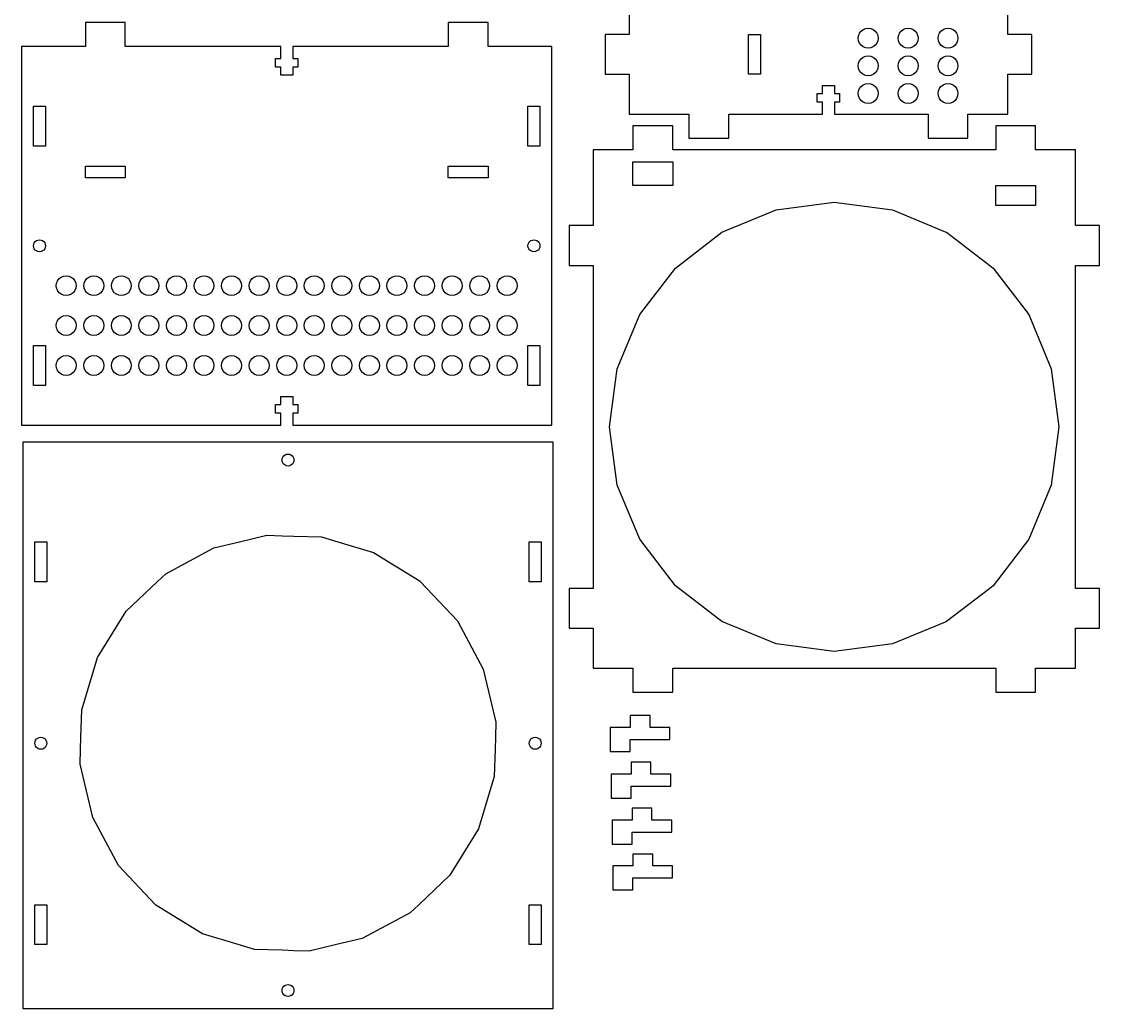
# Model space of a CAD drawing. Extents: x 8 to 225, y 8 to 410.
# Drawn here: x 8.8 to 225.1, y 8 to 206 of the extents above; entities that cross this region are included whole.
import ezdxf

# ---------------------------------------------------------------- set-up
doc = ezdxf.new("R2010")
doc.units = 0
doc.layers.get('0').update_dxf_attribs({"linetype": 'CONTINUOUS'})

msp = doc.modelspace()

# ---------------------------------------------------------------- linework, layer by layer
at = {"color": 5}
for points in [[(130.671803, 234.588022), (130.671803, 203.388022), (125.871803, 203.388022), (125.871803, 195.388022), (130.671803, 195.388022), (130.671803, 187.388022), (142.678663, 187.388022), (142.678663, 182.588022), (150.678663, 182.588022), (150.678663, 187.388022), (154.671803, 187.388022), (157.071803, 187.388022), (158.671803, 187.388022), (169.471803, 187.388022), (169.471803, 189.788022), (168.431803, 189.788022), (168.431803, 191.548022), (169.471803, 191.548022), (169.471803, 193.148022), (171.871803, 193.148022), (171.871803, 191.548022), (172.911803, 191.548022), (172.911803, 189.788022), (171.871803, 189.788022), (171.871803, 187.388022), (190.673518, 187.388022), (190.671803, 182.588022), (198.671803, 182.588022), (198.67266, 187.388022), (206.671803, 187.388022), (206.671803, 195.388022), (211.471803, 195.388022), (211.471803, 203.388022), (206.671803, 203.388022), (206.671803, 234.588022)], [(29.585972, 200.980857), (29.585972, 205.780857), (21.585972, 205.780857), (21.585972, 200.980857), (13.585972, 200.980857), (11.185972, 200.980857), (8.785972, 200.980857), (8.785972, 162.180857), (8.785972, 159.780857), (8.785972, 124.980857), (11.185972, 124.980857), (13.585972, 124.980857), (60.785972, 124.980857), (60.785972, 127.380857), (59.745972, 127.380857), (59.745972, 129.140857), (60.785972, 129.140857), (60.785972, 130.740857), (63.185972, 130.740857), (63.185972, 129.140857), (64.225972, 129.140857), (64.225972, 127.380857), (63.185972, 127.380857), (63.185972, 124.980857), (110.385972, 124.980857), (112.785972, 124.980857), (115.185972, 124.980857), (115.185972, 200.980857), (112.785972, 200.980857), (110.385972, 200.980857), (102.385972, 200.980857), (102.385972, 205.780857), (94.385972, 205.780857), (94.385972, 200.980857), (63.185972, 200.980857), (63.185972, 198.580857), (64.225972, 198.580857), (64.225972, 196.820857), (63.185972, 196.820857), (63.185972, 195.220857), (60.785972, 195.220857), (60.785972, 196.820857), (59.745972, 196.820857), (59.745972, 198.580857), (60.785972, 198.580857), (60.785972, 200.980857), (29.585972, 200.980857)], [(154.671803, 195.388022), (154.671803, 203.388022), (157.071803, 203.388022), (157.071803, 195.388022), (154.671803, 195.388022)], [(178.15588, 204.539873), (178.673518, 204.608022), (179.191156, 204.539873), (179.673518, 204.340072), (180.087732, 204.022235), (180.405569, 203.608022), (180.496696, 203.388022), (180.60537, 203.12566), (180.673518, 202.608022), (180.60537, 202.090383), (180.405569, 201.608022), (180.087732, 201.193808), (179.673518, 200.875971), (179.191156, 200.67617), (178.673518, 200.608022), (178.15588, 200.67617), (177.673518, 200.875971), (177.259304, 201.193808), (176.941467, 201.608022), (176.741666, 202.090383), (176.673518, 202.608022), (176.741666, 203.12566), (176.85034, 203.388022), (176.941467, 203.608022), (177.259304, 204.022235), (177.673518, 204.340072), (178.15588, 204.539873)], [(186.15588, 204.539873), (186.673518, 204.608022), (187.191156, 204.539873), (187.673518, 204.340072), (188.087732, 204.022235), (188.405569, 203.608022), (188.496696, 203.388022), (188.60537, 203.12566), (188.673518, 202.608022), (188.60537, 202.090383), (188.405569, 201.608022), (188.087732, 201.193808), (187.673518, 200.875971), (187.191156, 200.67617), (186.673518, 200.608022), (186.15588, 200.67617), (185.673518, 200.875971), (185.259304, 201.193808), (184.941467, 201.608022), (184.741666, 202.090383), (184.673518, 202.608022), (184.741666, 203.12566), (184.85034, 203.388022), (184.941467, 203.608022), (185.259304, 204.022235), (185.673518, 204.340072), (186.15588, 204.539873)], [(194.155507, 204.539666), (194.673089, 204.607807), (195.190672, 204.539666), (195.672982, 204.339887), (196.087151, 204.022083), (196.404954, 203.607914), (196.496037, 203.388022), (196.604734, 203.125604), (196.672875, 202.608022), (196.604734, 202.090439), (196.404954, 201.608129), (196.087151, 201.19396), (195.672982, 200.876156), (195.190672, 200.676377), (194.673089, 200.608236), (194.155507, 200.676377), (193.673196, 200.876156), (193.259027, 201.19396), (192.941224, 201.608129), (192.741445, 202.090439), (192.673304, 202.608022), (192.741445, 203.125604), (192.850141, 203.388022), (192.941224, 203.607914), (193.259027, 204.022083), (193.673196, 204.339887), (194.155507, 204.539666)], [(178.15588, 199.009873), (178.673518, 199.078022), (179.191156, 199.009873), (179.673518, 198.810072), (180.087732, 198.492235), (180.405569, 198.078022), (180.60537, 197.59566), (180.673518, 197.078022), (180.60537, 196.560383), (180.405569, 196.078022), (180.087732, 195.663808), (179.72832, 195.388022), (179.673518, 195.345971), (179.191156, 195.14617), (178.673518, 195.078022), (178.15588, 195.14617), (177.673518, 195.345971), (177.618716, 195.388022), (177.259304, 195.663808), (176.941467, 196.078022), (176.741666, 196.560383), (176.673518, 197.078022), (176.741666, 197.59566), (176.941467, 198.078022), (177.259304, 198.492235), (177.673518, 198.810072), (178.15588, 199.009873)], [(186.15588, 199.009873), (186.673518, 199.078022), (187.191156, 199.009873), (187.673518, 198.810072), (188.087732, 198.492235), (188.405569, 198.078022), (188.60537, 197.59566), (188.673518, 197.078022), (188.60537, 196.560383), (188.405569, 196.078022), (188.087732, 195.663808), (187.72832, 195.388022), (187.673518, 195.345971), (187.191156, 195.14617), (186.673518, 195.078022), (186.15588, 195.14617), (185.673518, 195.345971), (185.618716, 195.388022), (185.259304, 195.663808), (184.941467, 196.078022), (184.741666, 196.560383), (184.673518, 197.078022), (184.741666, 197.59566), (184.941467, 198.078022), (185.259304, 198.492235), (185.673518, 198.810072), (186.15588, 199.009873)], [(194.155507, 199.009666), (194.673089, 199.077807), (195.190672, 199.009666), (195.672982, 198.809887), (196.087151, 198.492083), (196.404954, 198.077914), (196.604734, 197.595604), (196.672875, 197.078022), (196.604734, 196.560439), (196.404954, 196.078129), (196.087151, 195.66396), (195.727542, 195.388022), (195.672982, 195.346156), (195.190672, 195.146377), (194.673089, 195.078236), (194.155507, 195.146377), (193.673196, 195.346156), (193.618637, 195.388022), (193.259027, 195.66396), (192.941224, 196.078129), (192.741445, 196.560439), (192.673304, 197.078022), (192.741445, 197.595604), (192.941224, 198.077914), (193.259027, 198.492083), (193.673196, 198.809887), (194.155507, 199.009666)], [(178.15588, 193.479873), (178.673518, 193.548022), (179.191156, 193.479873), (179.673518, 193.280072), (180.087732, 192.962235), (180.405569, 192.548022), (180.60537, 192.06566), (180.673518, 191.548022), (180.60537, 191.030383), (180.405569, 190.548022), (180.087732, 190.133808), (179.673518, 189.815971), (179.191156, 189.61617), (178.673518, 189.548022), (178.15588, 189.61617), (177.673518, 189.815971), (177.259304, 190.133808), (176.941467, 190.548022), (176.741666, 191.030383), (176.673518, 191.548022), (176.741666, 192.06566), (176.941467, 192.548022), (177.259304, 192.962235), (177.673518, 193.280072), (178.15588, 193.479873)], [(186.15588, 193.479873), (186.673518, 193.548022), (187.191156, 193.479873), (187.673518, 193.280072), (188.087732, 192.962235), (188.405569, 192.548022), (188.60537, 192.06566), (188.673518, 191.548022), (188.60537, 191.030383), (188.405569, 190.548022), (188.087732, 190.133808), (187.673518, 189.815971), (187.191156, 189.61617), (186.673518, 189.548022), (186.15588, 189.61617), (185.673518, 189.815971), (185.259304, 190.133808), (184.941467, 190.548022), (184.741666, 191.030383), (184.673518, 191.548022), (184.741666, 192.06566), (184.941467, 192.548022), (185.259304, 192.962235), (185.673518, 193.280072), (186.15588, 193.479873)], [(194.155507, 193.479666), (194.673089, 193.547807), (195.190672, 193.479666), (195.672982, 193.279887), (196.087151, 192.962083), (196.404954, 192.547914), (196.604734, 192.065604), (196.672875, 191.548022), (196.604734, 191.030439), (196.404954, 190.548129), (196.087151, 190.13396), (195.672982, 189.816156), (195.190672, 189.616377), (194.673089, 189.548236), (194.155507, 189.616377), (193.673196, 189.816156), (193.259027, 190.13396), (192.941224, 190.548129), (192.741445, 191.030439), (192.673304, 191.548022), (192.741445, 192.065604), (192.941224, 192.547914), (193.259027, 192.962083), (193.673196, 193.279887), (194.155507, 193.479666)], [(13.585972, 180.973997), (11.185972, 180.973997), (11.185972, 188.973997), (13.585972, 188.973997), (13.585972, 180.973997)], [(112.785972, 188.973997), (112.785972, 180.973997), (110.385972, 180.973997), (110.385972, 188.973997), (112.785972, 188.973997)], [(220.255001, 180.248492), (212.255001, 180.248492), (212.255001, 185.048492), (204.255001, 185.048492), (204.255001, 180.248492), (139.455001, 180.248492), (139.455001, 185.048492), (131.455001, 185.048492), (131.455001, 181.048492), (131.455001, 180.248492), (123.455001, 180.248492), (123.455001, 165.048492), (118.655001, 165.048492), (118.655001, 157.048492), (123.455001, 157.048492), (123.455001, 92.248492), (118.655001, 92.248492), (118.655001, 84.248492), (123.455001, 84.248492), (123.455001, 76.248492), (125.855001, 76.248492), (131.135001, 76.248492), (131.455001, 76.248492), (131.455001, 71.448492), (139.455001, 71.448492), (139.455001, 76.248492), (204.255001, 76.248492), (204.255001, 71.448492), (212.255001, 71.448492), (212.255001, 76.248492), (220.255001, 76.248492), (220.255001, 84.248492), (225.055001, 84.248492), (225.055001, 92.248492), (220.255001, 92.248492), (220.255001, 157.048492), (225.055001, 157.048492), (225.055001, 165.048492), (220.255001, 165.048492), (220.255001, 180.248492)], [(131.455001, 173.048492), (131.455001, 177.848492), (139.455001, 177.848492), (139.455001, 173.048492), (131.455001, 173.048492)], [(21.585972, 174.580857), (21.585972, 176.980857), (29.585972, 176.980857), (29.585972, 174.580857), (21.585972, 174.580857)], [(94.385972, 176.980857), (102.385972, 176.980857), (102.385972, 174.580857), (94.385972, 174.580857), (94.385972, 176.980857)], [(212.255001, 173.048492), (212.255001, 169.048492), (204.255001, 169.048492), (204.255001, 173.048492), (212.255001, 173.048492)], [(128.311065, 112.98093), (126.775001, 124.648492), (128.311065, 136.316055), (132.814576, 147.188492), (139.978628, 156.524866), (149.315001, 163.688917), (160.187439, 168.192428), (171.855001, 169.728492), (183.522564, 168.192428), (194.095001, 163.813181), (194.395001, 163.688917), (203.048972, 157.048492), (203.731375, 156.524866), (210.895427, 147.188492), (215.398938, 136.316055), (216.935001, 124.648492), (215.398938, 112.98093), (210.895427, 102.108492), (203.731375, 92.772118), (203.048972, 92.248492), (194.395001, 85.608067), (194.095001, 85.483803), (183.522564, 81.104556), (171.855001, 79.568492), (160.187439, 81.104556), (149.315001, 85.608067), (139.978628, 92.772118), (132.814576, 102.108492), (128.311065, 112.98093)], [(13.545083, 161.29144), (13.585972, 160.980857), (13.545083, 160.670274), (13.425202, 160.380857), (13.2345, 160.132329), (12.985972, 159.941626), (12.696555, 159.821746), (12.385972, 159.780857), (12.075389, 159.821746), (11.785972, 159.941626), (11.537444, 160.132329), (11.346741, 160.380857), (11.226861, 160.670274), (11.185972, 160.980857), (11.226861, 161.29144), (11.346741, 161.580857), (11.537444, 161.829385), (11.785972, 162.020087), (12.075389, 162.139968), (12.385972, 162.180857), (12.696555, 162.139968), (12.985972, 162.020087), (13.2345, 161.829385), (13.425202, 161.580857), (13.545083, 161.29144)], [(112.745083, 161.29144), (112.785972, 160.980857), (112.745083, 160.670274), (112.625202, 160.380857), (112.4345, 160.132329), (112.185972, 159.941626), (111.896555, 159.821746), (111.585972, 159.780857), (111.275389, 159.821746), (110.985972, 159.941626), (110.737444, 160.132329), (110.546741, 160.380857), (110.426861, 160.670274), (110.385972, 160.980857), (110.426861, 161.29144), (110.546741, 161.580857), (110.737444, 161.829385), (110.985972, 162.020087), (111.275389, 162.139968), (111.585972, 162.180857), (111.896555, 162.139968), (112.185972, 162.020087), (112.4345, 161.829385), (112.625202, 161.580857), (112.745083, 161.29144)], [(15.814327, 153.497582), (15.985972, 153.911969), (16.014107, 153.979892), (16.33191, 154.394061), (16.746079, 154.711864), (17.228389, 154.911644), (17.745972, 154.979785), (18.263554, 154.911644), (18.745864, 154.711864), (19.160034, 154.394061), (19.477837, 153.979892), (19.677616, 153.497582), (19.745757, 152.979999), (19.677616, 152.462417), (19.477837, 151.980107), (19.160034, 151.565937), (18.745864, 151.248134), (18.263554, 151.048355), (17.745972, 150.980214), (17.228389, 151.048355), (16.746079, 151.248134), (16.33191, 151.565937), (16.014107, 151.980107), (15.985972, 152.04803), (15.814327, 152.462417), (15.746186, 152.979999), (15.814327, 153.497582)], [(23.275972, 154.979785), (23.793554, 154.911644), (24.275864, 154.711864), (24.690034, 154.394061), (25.007837, 153.979892), (25.207616, 153.497582), (25.275757, 152.979999), (25.207616, 152.462417), (25.007837, 151.980107), (24.690034, 151.565937), (24.275864, 151.248134), (23.793554, 151.048355), (23.275972, 150.980214), (22.758389, 151.048355), (22.276079, 151.248134), (21.86191, 151.565937), (21.544107, 151.980107), (21.344327, 152.462417), (21.276186, 152.979999), (21.344327, 153.497582), (21.544107, 153.979892), (21.86191, 154.394061), (22.276079, 154.711864), (22.758389, 154.911644), (23.275972, 154.979785)], [(29.805864, 151.248134), (29.323554, 151.048355), (28.805972, 150.980214), (28.288389, 151.048355), (27.806079, 151.248134), (27.39191, 151.565937), (27.074107, 151.980107), (26.874327, 152.462417), (26.806186, 152.979999), (26.874327, 153.497582), (27.074107, 153.979892), (27.39191, 154.394061), (27.806079, 154.711864), (28.288389, 154.911644), (28.805972, 154.979785), (29.323554, 154.911644), (29.805864, 154.711864), (30.220034, 154.394061), (30.537837, 153.979892), (30.737616, 153.497582), (30.805757, 152.979999), (30.737616, 152.462417), (30.537837, 151.980107), (30.220034, 151.565937), (29.805864, 151.248134)], [(32.404327, 152.462417), (32.336186, 152.979999), (32.404327, 153.497582), (32.604107, 153.979892), (32.92191, 154.394061), (33.336079, 154.711864), (33.818389, 154.911644), (34.335972, 154.979785), (34.853554, 154.911644), (35.335864, 154.711864), (35.750034, 154.394061), (36.067837, 153.979892), (36.267616, 153.497582), (36.335757, 152.979999), (36.267616, 152.462417), (36.067837, 151.980107), (35.750034, 151.565937), (35.335864, 151.248134), (34.853554, 151.048355), (34.335972, 150.980214), (33.818389, 151.048355), (33.336079, 151.248134), (32.92191, 151.565937), (32.604107, 151.980107), (32.404327, 152.462417)], [(38.866079, 154.711864), (39.348389, 154.911644), (39.865972, 154.979785), (40.383554, 154.911644), (40.865864, 154.711864), (41.280034, 154.394061), (41.597837, 153.979892), (41.797616, 153.497582), (41.865757, 152.979999), (41.797616, 152.462417), (41.597837, 151.980107), (41.280034, 151.565937), (40.865864, 151.248134), (40.383554, 151.048355), (39.865972, 150.980214), (39.348389, 151.048355), (38.866079, 151.248134), (38.45191, 151.565937), (38.134107, 151.980107), (37.934327, 152.462417), (37.866186, 152.979999), (37.934327, 153.497582), (38.134107, 153.979892), (38.45191, 154.394061), (38.866079, 154.711864)], [(43.664107, 153.979892), (43.98191, 154.394061), (44.396079, 154.711864), (44.878389, 154.911644), (45.395972, 154.979785), (45.913554, 154.911644), (46.395864, 154.711864), (46.810034, 154.394061), (47.127837, 153.979892), (47.327616, 153.497582), (47.395757, 152.979999), (47.327616, 152.462417), (47.127837, 151.980107), (46.810034, 151.565937), (46.395864, 151.248134), (45.913554, 151.048355), (45.395972, 150.980214), (44.878389, 151.048355), (44.396079, 151.248134), (43.98191, 151.565937), (43.664107, 151.980107), (43.464327, 152.462417), (43.396186, 152.979999), (43.464327, 153.497582), (43.664107, 153.979892)], [(49.194107, 153.979892), (49.51191, 154.394061), (49.926079, 154.711864), (50.408389, 154.911644), (50.925972, 154.979785), (51.443554, 154.911644), (51.925864, 154.711864), (52.340034, 154.394061), (52.657837, 153.979892), (52.857616, 153.497582), (52.925757, 152.979999), (52.857616, 152.462417), (52.657837, 151.980107), (52.340034, 151.565937), (51.925864, 151.248134), (51.443554, 151.048355), (50.925972, 150.980214), (50.408389, 151.048355), (49.926079, 151.248134), (49.51191, 151.565937), (49.194107, 151.980107), (48.994327, 152.462417), (48.926186, 152.979999), (48.994327, 153.497582), (49.194107, 153.979892)], [(56.455972, 154.979785), (56.973554, 154.911644), (57.455864, 154.711864), (57.870034, 154.394061), (58.187837, 153.979892), (58.387616, 153.497582), (58.455757, 152.979999), (58.387616, 152.462417), (58.187837, 151.980107), (57.870034, 151.565937), (57.455864, 151.248134), (56.973554, 151.048355), (56.455972, 150.980214), (55.938389, 151.048355), (55.456079, 151.248134), (55.04191, 151.565937), (54.724107, 151.980107), (54.524327, 152.462417), (54.456186, 152.979999), (54.524327, 153.497582), (54.724107, 153.979892), (55.04191, 154.394061), (55.456079, 154.711864), (55.938389, 154.911644), (56.455972, 154.979785)], [(63.400034, 154.394061), (63.717837, 153.979892), (63.917616, 153.497582), (63.985757, 152.979999), (63.917616, 152.462417), (63.717837, 151.980107), (63.400034, 151.565937), (62.985864, 151.248134), (62.503554, 151.048355), (61.985972, 150.980214), (61.468389, 151.048355), (60.986079, 151.248134), (60.57191, 151.565937), (60.254107, 151.980107), (60.054327, 152.462417), (59.986186, 152.979999), (60.054327, 153.497582), (60.254107, 153.979892), (60.57191, 154.394061), (60.986079, 154.711864), (61.468389, 154.911644), (61.985972, 154.979785), (62.503554, 154.911644), (62.985864, 154.711864), (63.400034, 154.394061)], [(66.10191, 154.394061), (66.516079, 154.711864), (66.998389, 154.911644), (67.515972, 154.979785), (68.033554, 154.911644), (68.515864, 154.711864), (68.930034, 154.394061), (69.247837, 153.979892), (69.447616, 153.497582), (69.515757, 152.979999), (69.447616, 152.462417), (69.247837, 151.980107), (68.930034, 151.565937), (68.515864, 151.248134), (68.033554, 151.048355), (67.515972, 150.980214), (66.998389, 151.048355), (66.516079, 151.248134), (66.10191, 151.565937), (65.784107, 151.980107), (65.584327, 152.462417), (65.516186, 152.979999), (65.584327, 153.497582), (65.784107, 153.979892), (66.10191, 154.394061)], [(72.046079, 154.711864), (72.528389, 154.911644), (73.045972, 154.979785), (73.563554, 154.911644), (74.045864, 154.711864), (74.460034, 154.394061), (74.777837, 153.979892), (74.977616, 153.497582), (75.045757, 152.979999), (74.977616, 152.462417), (74.777837, 151.980107), (74.460034, 151.565937), (74.045864, 151.248134), (73.563554, 151.048355), (73.045972, 150.980214), (72.528389, 151.048355), (72.046079, 151.248134), (71.63191, 151.565937), (71.314107, 151.980107), (71.114327, 152.462417), (71.046186, 152.979999), (71.114327, 153.497582), (71.314107, 153.979892), (71.63191, 154.394061), (72.046079, 154.711864)], [(78.575972, 154.979785), (79.093554, 154.911644), (79.575864, 154.711864), (79.990034, 154.394061), (80.307837, 153.979892), (80.507616, 153.497582), (80.575757, 152.979999), (80.507616, 152.462417), (80.307837, 151.980107), (79.990034, 151.565937), (79.575864, 151.248134), (79.093554, 151.048355), (78.575972, 150.980214), (78.058389, 151.048355), (77.576079, 151.248134), (77.16191, 151.565937), (76.844107, 151.980107), (76.644327, 152.462417), (76.576186, 152.979999), (76.644327, 153.497582), (76.844107, 153.979892), (77.16191, 154.394061), (77.576079, 154.711864), (78.058389, 154.911644), (78.575972, 154.979785)], [(82.374107, 153.979892), (82.69191, 154.394061), (83.106079, 154.711864), (83.588389, 154.911644), (84.105972, 154.979785), (84.623554, 154.911644), (85.105864, 154.711864), (85.520034, 154.394061), (85.837837, 153.979892), (86.037616, 153.497582), (86.105757, 152.979999), (86.037616, 152.462417), (85.837837, 151.980107), (85.520034, 151.565937), (85.105864, 151.248134), (84.623554, 151.048355), (84.105972, 150.980214), (83.588389, 151.048355), (83.106079, 151.248134), (82.69191, 151.565937), (82.374107, 151.980107), (82.174327, 152.462417), (82.106186, 152.979999), (82.174327, 153.497582), (82.374107, 153.979892)], [(91.635757, 152.979999), (91.567616, 152.462417), (91.367837, 151.980107), (91.050034, 151.565937), (90.635864, 151.248134), (90.153554, 151.048355), (89.635972, 150.980214), (89.118389, 151.048355), (88.636079, 151.248134), (88.22191, 151.565937), (87.904107, 151.980107), (87.704327, 152.462417), (87.636186, 152.979999), (87.704327, 153.497582), (87.904107, 153.979892), (88.22191, 154.394061), (88.636079, 154.711864), (89.118389, 154.911644), (89.635972, 154.979785), (90.153554, 154.911644), (90.635864, 154.711864), (91.050034, 154.394061), (91.367837, 153.979892), (91.567616, 153.497582), (91.635757, 152.979999)], [(97.165757, 152.979999), (97.097616, 152.462417), (96.897837, 151.980107), (96.580034, 151.565937), (96.165864, 151.248134), (95.683554, 151.048355), (95.165972, 150.980214), (94.648389, 151.048355), (94.166079, 151.248134), (93.75191, 151.565937), (93.434107, 151.980107), (93.234327, 152.462417), (93.166186, 152.979999), (93.234327, 153.497582), (93.434107, 153.979892), (93.75191, 154.394061), (94.166079, 154.711864), (94.648389, 154.911644), (95.165972, 154.979785), (95.683554, 154.911644), (96.165864, 154.711864), (96.580034, 154.394061), (96.897837, 153.979892), (97.097616, 153.497582), (97.165757, 152.979999)], [(102.695757, 152.979999), (102.627616, 152.462417), (102.427837, 151.980107), (102.110034, 151.565937), (101.695864, 151.248134), (101.213554, 151.048355), (100.695972, 150.980214), (100.178389, 151.048355), (99.696079, 151.248134), (99.28191, 151.565937), (98.964107, 151.980107), (98.764327, 152.462417), (98.696186, 152.979999), (98.764327, 153.497582), (98.964107, 153.979892), (99.28191, 154.394061), (99.696079, 154.711864), (100.178389, 154.911644), (100.695972, 154.979785), (101.213554, 154.911644), (101.695864, 154.711864), (102.110034, 154.394061), (102.427837, 153.979892), (102.627616, 153.497582), (102.695757, 152.979999)], [(107.640034, 151.565937), (107.225864, 151.248134), (106.743554, 151.048355), (106.225972, 150.980214), (105.708389, 151.048355), (105.226079, 151.248134), (104.81191, 151.565937), (104.494107, 151.980107), (104.294327, 152.462417), (104.226186, 152.979999), (104.294327, 153.497582), (104.494107, 153.979892), (104.81191, 154.394061), (105.226079, 154.711864), (105.708389, 154.911644), (106.225972, 154.979785), (106.743554, 154.911644), (107.225864, 154.711864), (107.640034, 154.394061), (107.957837, 153.979892), (108.157616, 153.497582), (108.225757, 152.979999), (108.157616, 152.462417), (107.957837, 151.980107), (107.640034, 151.565937)], [(19.677616, 145.498439), (19.745757, 144.980857), (19.677616, 144.463274), (19.477837, 143.980964), (19.160034, 143.566795), (18.745864, 143.248992), (18.263554, 143.049212), (17.745972, 142.981071), (17.228389, 143.049212), (16.746079, 143.248992), (16.33191, 143.566795), (16.014107, 143.980964), (15.985972, 144.048888), (15.814327, 144.463274), (15.746186, 144.980857), (15.814327, 145.498439), (15.985972, 145.912826), (16.014107, 145.98075), (16.33191, 146.394919), (16.746079, 146.712722), (17.228389, 146.912501), (17.745972, 146.980642), (18.263554, 146.912501), (18.745864, 146.712722), (19.160034, 146.394919), (19.477837, 145.98075), (19.677616, 145.498439)], [(25.207616, 145.498439), (25.275757, 144.980857), (25.207616, 144.463274), (25.007837, 143.980964), (24.690034, 143.566795), (24.275864, 143.248992), (23.793554, 143.049212), (23.275972, 142.981071), (22.758389, 143.049212), (22.276079, 143.248992), (21.86191, 143.566795), (21.544107, 143.980964), (21.344327, 144.463274), (21.276186, 144.980857), (21.344327, 145.498439), (21.544107, 145.98075), (21.86191, 146.394919), (22.276079, 146.712722), (22.758389, 146.912501), (23.275972, 146.980642), (23.793554, 146.912501), (24.275864, 146.712722), (24.690034, 146.394919), (25.007837, 145.98075), (25.207616, 145.498439)], [(30.737616, 145.498439), (30.805757, 144.980857), (30.737616, 144.463274), (30.537837, 143.980964), (30.220034, 143.566795), (29.805864, 143.248992), (29.323554, 143.049212), (28.805972, 142.981071), (28.288389, 143.049212), (27.806079, 143.248992), (27.39191, 143.566795), (27.074107, 143.980964), (26.874327, 144.463274), (26.806186, 144.980857), (26.874327, 145.498439), (27.074107, 145.98075), (27.39191, 146.394919), (27.806079, 146.712722), (28.288389, 146.912501), (28.805972, 146.980642), (29.323554, 146.912501), (29.805864, 146.712722), (30.220034, 146.394919), (30.537837, 145.98075), (30.737616, 145.498439)], [(32.404327, 144.463274), (32.336186, 144.980857), (32.404327, 145.498439), (32.604107, 145.98075), (32.92191, 146.394919), (33.336079, 146.712722), (33.818389, 146.912501), (34.335972, 146.980642), (34.853554, 146.912501), (35.335864, 146.712722), (35.750034, 146.394919), (36.067837, 145.98075), (36.267616, 145.498439), (36.335757, 144.980857), (36.267616, 144.463274), (36.067837, 143.980964), (35.750034, 143.566795), (35.335864, 143.248992), (34.853554, 143.049212), (34.335972, 142.981071), (33.818389, 143.049212), (33.336079, 143.248992), (32.92191, 143.566795), (32.604107, 143.980964), (32.404327, 144.463274)], [(37.934327, 144.463274), (37.866186, 144.980857), (37.934327, 145.498439), (38.134107, 145.98075), (38.45191, 146.394919), (38.866079, 146.712722), (39.348389, 146.912501), (39.865972, 146.980642), (40.383554, 146.912501), (40.865864, 146.712722), (41.280034, 146.394919), (41.597837, 145.98075), (41.797616, 145.498439), (41.865757, 144.980857), (41.797616, 144.463274), (41.597837, 143.980964), (41.280034, 143.566795), (40.865864, 143.248992), (40.383554, 143.049212), (39.865972, 142.981071), (39.348389, 143.049212), (38.866079, 143.248992), (38.45191, 143.566795), (38.134107, 143.980964), (37.934327, 144.463274)], [(43.464327, 144.463274), (43.396186, 144.980857), (43.464327, 145.498439), (43.664107, 145.98075), (43.98191, 146.394919), (44.396079, 146.712722), (44.878389, 146.912501), (45.395972, 146.980642), (45.913554, 146.912501), (46.395864, 146.712722), (46.810034, 146.394919), (47.127837, 145.98075), (47.327616, 145.498439), (47.395757, 144.980857), (47.327616, 144.463274), (47.127837, 143.980964), (46.810034, 143.566795), (46.395864, 143.248992), (45.913554, 143.049212), (45.395972, 142.981071), (44.878389, 143.049212), (44.396079, 143.248992), (43.98191, 143.566795), (43.664107, 143.980964), (43.464327, 144.463274)], [(48.994327, 144.463274), (48.926186, 144.980857), (48.994327, 145.498439), (49.194107, 145.98075), (49.51191, 146.394919), (49.926079, 146.712722), (50.408389, 146.912501), (50.925972, 146.980642), (51.443554, 146.912501), (51.925864, 146.712722), (52.340034, 146.394919), (52.657837, 145.98075), (52.857616, 145.498439), (52.925757, 144.980857), (52.857616, 144.463274), (52.657837, 143.980964), (52.340034, 143.566795), (51.925864, 143.248992), (51.443554, 143.049212), (50.925972, 142.981071), (50.408389, 143.049212), (49.926079, 143.248992), (49.51191, 143.566795), (49.194107, 143.980964), (48.994327, 144.463274)], [(54.524327, 144.463274), (54.456186, 144.980857), (54.524327, 145.498439), (54.724107, 145.98075), (55.04191, 146.394919), (55.456079, 146.712722), (55.938389, 146.912501), (56.455972, 146.980642), (56.973554, 146.912501), (57.455864, 146.712722), (57.870034, 146.394919), (58.187837, 145.98075), (58.387616, 145.498439), (58.455757, 144.980857), (58.387616, 144.463274), (58.187837, 143.980964), (57.870034, 143.566795), (57.455864, 143.248992), (56.973554, 143.049212), (56.455972, 142.981071), (55.938389, 143.049212), (55.456079, 143.248992), (55.04191, 143.566795), (54.724107, 143.980964), (54.524327, 144.463274)], [(60.054327, 144.463274), (59.986186, 144.980857), (60.054327, 145.498439), (60.254107, 145.98075), (60.57191, 146.394919), (60.986079, 146.712722), (61.468389, 146.912501), (61.985972, 146.980642), (62.503554, 146.912501), (62.985864, 146.712722), (63.400034, 146.394919), (63.717837, 145.98075), (63.917616, 145.498439), (63.985757, 144.980857), (63.917616, 144.463274), (63.717837, 143.980964), (63.400034, 143.566795), (62.985864, 143.248992), (62.503554, 143.049212), (61.985972, 142.981071), (61.468389, 143.049212), (60.986079, 143.248992), (60.57191, 143.566795), (60.254107, 143.980964), (60.054327, 144.463274)], [(65.584327, 144.463274), (65.516186, 144.980857), (65.584327, 145.498439), (65.784107, 145.98075), (66.10191, 146.394919), (66.516079, 146.712722), (66.998389, 146.912501), (67.515972, 146.980642), (68.033554, 146.912501), (68.515864, 146.712722), (68.930034, 146.394919), (69.247837, 145.98075), (69.447616, 145.498439), (69.515757, 144.980857), (69.447616, 144.463274), (69.247837, 143.980964), (68.930034, 143.566795), (68.515864, 143.248992), (68.033554, 143.049212), (67.515972, 142.981071), (66.998389, 143.049212), (66.516079, 143.248992), (66.10191, 143.566795), (65.784107, 143.980964), (65.584327, 144.463274)], [(71.114327, 144.463274), (71.046186, 144.980857), (71.114327, 145.498439), (71.314107, 145.98075), (71.63191, 146.394919), (72.046079, 146.712722), (72.528389, 146.912501), (73.045972, 146.980642), (73.563554, 146.912501), (74.045864, 146.712722), (74.460034, 146.394919), (74.777837, 145.98075), (74.977616, 145.498439), (75.045757, 144.980857), (74.977616, 144.463274), (74.777837, 143.980964), (74.460034, 143.566795), (74.045864, 143.248992), (73.563554, 143.049212), (73.045972, 142.981071), (72.528389, 143.049212), (72.046079, 143.248992), (71.63191, 143.566795), (71.314107, 143.980964), (71.114327, 144.463274)], [(76.644327, 144.463274), (76.576186, 144.980857), (76.644327, 145.498439), (76.844107, 145.98075), (77.16191, 146.394919), (77.576079, 146.712722), (78.058389, 146.912501), (78.575972, 146.980642), (79.093554, 146.912501), (79.575864, 146.712722), (79.990034, 146.394919), (80.307837, 145.98075), (80.507616, 145.498439), (80.575757, 144.980857), (80.507616, 144.463274), (80.307837, 143.980964), (79.990034, 143.566795), (79.575864, 143.248992), (79.093554, 143.049212), (78.575972, 142.981071), (78.058389, 143.049212), (77.576079, 143.248992), (77.16191, 143.566795), (76.844107, 143.980964), (76.644327, 144.463274)], [(82.174327, 144.463274), (82.106186, 144.980857), (82.174327, 145.498439), (82.374107, 145.98075), (82.69191, 146.394919), (83.106079, 146.712722), (83.588389, 146.912501), (84.105972, 146.980642), (84.623554, 146.912501), (85.105864, 146.712722), (85.520034, 146.394919), (85.837837, 145.98075), (86.037616, 145.498439), (86.105757, 144.980857), (86.037616, 144.463274), (85.837837, 143.980964), (85.520034, 143.566795), (85.105864, 143.248992), (84.623554, 143.049212), (84.105972, 142.981071), (83.588389, 143.049212), (83.106079, 143.248992), (82.69191, 143.566795), (82.374107, 143.980964), (82.174327, 144.463274)], [(87.704327, 144.463274), (87.636186, 144.980857), (87.704327, 145.498439), (87.904107, 145.98075), (88.22191, 146.394919), (88.636079, 146.712722), (89.118389, 146.912501), (89.635972, 146.980642), (90.153554, 146.912501), (90.635864, 146.712722), (91.050034, 146.394919), (91.367837, 145.98075), (91.567616, 145.498439), (91.635757, 144.980857), (91.567616, 144.463274), (91.367837, 143.980964), (91.050034, 143.566795), (90.635864, 143.248992), (90.153554, 143.049212), (89.635972, 142.981071), (89.118389, 143.049212), (88.636079, 143.248992), (88.22191, 143.566795), (87.904107, 143.980964), (87.704327, 144.463274)], [(93.234327, 144.463274), (93.166186, 144.980857), (93.234327, 145.498439), (93.434107, 145.98075), (93.75191, 146.394919), (94.166079, 146.712722), (94.648389, 146.912501), (95.165972, 146.980642), (95.683554, 146.912501), (96.165864, 146.712722), (96.580034, 146.394919), (96.897837, 145.98075), (97.097616, 145.498439), (97.165757, 144.980857), (97.097616, 144.463274), (96.897837, 143.980964), (96.580034, 143.566795), (96.165864, 143.248992), (95.683554, 143.049212), (95.165972, 142.981071), (94.648389, 143.049212), (94.166079, 143.248992), (93.75191, 143.566795), (93.434107, 143.980964), (93.234327, 144.463274)], [(98.764327, 144.463274), (98.696186, 144.980857), (98.764327, 145.498439), (98.964107, 145.98075), (99.28191, 146.394919), (99.696079, 146.712722), (100.178389, 146.912501), (100.695972, 146.980642), (101.213554, 146.912501), (101.695864, 146.712722), (102.110034, 146.394919), (102.427837, 145.98075), (102.627616, 145.498439), (102.695757, 144.980857), (102.627616, 144.463274), (102.427837, 143.980964), (102.110034, 143.566795), (101.695864, 143.248992), (101.213554, 143.049212), (100.695972, 142.981071), (100.178389, 143.049212), (99.696079, 143.248992), (99.28191, 143.566795), (98.964107, 143.980964), (98.764327, 144.463274)], [(104.294327, 144.463274), (104.226186, 144.980857), (104.294327, 145.498439), (104.494107, 145.98075), (104.81191, 146.394919), (105.226079, 146.712722), (105.708389, 146.912501), (106.225972, 146.980642), (106.743554, 146.912501), (107.225864, 146.712722), (107.640034, 146.394919), (107.957837, 145.98075), (108.157616, 145.498439), (108.225757, 144.980857), (108.157616, 144.463274), (107.957837, 143.980964), (107.640034, 143.566795), (107.225864, 143.248992), (106.743554, 143.049212), (106.225972, 142.981071), (105.708389, 143.049212), (105.226079, 143.248992), (104.81191, 143.566795), (104.494107, 143.980964), (104.294327, 144.463274)], [(11.185972, 140.980857), (13.585972, 140.980857), (13.585972, 132.980857), (11.185972, 132.980857), (11.185972, 140.980857)], [(112.785972, 132.980857), (110.385972, 132.980857), (110.385972, 140.980857), (112.785972, 140.980857), (112.785972, 132.980857)], [(19.677616, 137.498439), (19.745757, 136.980857), (19.677616, 136.463274), (19.477837, 135.980964), (19.160034, 135.566795), (18.745864, 135.248992), (18.263554, 135.049212), (17.745972, 134.981071), (17.228389, 135.049212), (16.746079, 135.248992), (16.33191, 135.566795), (16.014107, 135.980964), (15.985972, 136.048888), (15.814327, 136.463274), (15.746186, 136.980857), (15.814327, 137.498439), (15.985972, 137.912826), (16.014107, 137.98075), (16.33191, 138.394919), (16.746079, 138.712722), (17.228389, 138.912501), (17.745972, 138.980642), (18.263554, 138.912501), (18.745864, 138.712722), (19.160034, 138.394919), (19.477837, 137.98075), (19.677616, 137.498439)], [(25.207616, 137.498439), (25.275757, 136.980857), (25.207616, 136.463274), (25.007837, 135.980964), (24.690034, 135.566795), (24.275864, 135.248992), (23.793554, 135.049212), (23.275972, 134.981071), (22.758389, 135.049212), (22.276079, 135.248992), (21.86191, 135.566795), (21.544107, 135.980964), (21.344327, 136.463274), (21.276186, 136.980857), (21.344327, 137.498439), (21.544107, 137.98075), (21.86191, 138.394919), (22.276079, 138.712722), (22.758389, 138.912501), (23.275972, 138.980642), (23.793554, 138.912501), (24.275864, 138.712722), (24.690034, 138.394919), (25.007837, 137.98075), (25.207616, 137.498439)], [(30.737616, 137.498439), (30.805757, 136.980857), (30.737616, 136.463274), (30.537837, 135.980964), (30.220034, 135.566795), (29.805864, 135.248992), (29.323554, 135.049212), (28.805972, 134.981071), (28.288389, 135.049212), (27.806079, 135.248992), (27.39191, 135.566795), (27.074107, 135.980964), (26.874327, 136.463274), (26.806186, 136.980857), (26.874327, 137.498439), (27.074107, 137.98075), (27.39191, 138.394919), (27.806079, 138.712722), (28.288389, 138.912501), (28.805972, 138.980642), (29.323554, 138.912501), (29.805864, 138.712722), (30.220034, 138.394919), (30.537837, 137.98075), (30.737616, 137.498439)], [(36.267616, 137.498439), (36.335757, 136.980857), (36.267616, 136.463274), (36.067837, 135.980964), (35.750034, 135.566795), (35.335864, 135.248992), (34.853554, 135.049212), (34.335972, 134.981071), (33.818389, 135.049212), (33.336079, 135.248992), (32.92191, 135.566795), (32.604107, 135.980964), (32.404327, 136.463274), (32.336186, 136.980857), (32.404327, 137.498439), (32.604107, 137.98075), (32.92191, 138.394919), (33.336079, 138.712722), (33.818389, 138.912501), (34.335972, 138.980642), (34.853554, 138.912501), (35.335864, 138.712722), (35.750034, 138.394919), (36.067837, 137.98075), (36.267616, 137.498439)], [(37.934327, 136.463274), (37.866186, 136.980857), (37.934327, 137.498439), (38.134107, 137.98075), (38.45191, 138.394919), (38.866079, 138.712722), (39.348389, 138.912501), (39.865972, 138.980642), (40.383554, 138.912501), (40.865864, 138.712722), (41.280034, 138.394919), (41.597837, 137.98075), (41.797616, 137.498439), (41.865757, 136.980857), (41.797616, 136.463274), (41.597837, 135.980964), (41.280034, 135.566795), (40.865864, 135.248992), (40.383554, 135.049212), (39.865972, 134.981071), (39.348389, 135.049212), (38.866079, 135.248992), (38.45191, 135.566795), (38.134107, 135.980964), (37.934327, 136.463274)], [(43.464327, 136.463274), (43.396186, 136.980857), (43.464327, 137.498439), (43.664107, 137.98075), (43.98191, 138.394919), (44.396079, 138.712722), (44.878389, 138.912501), (45.395972, 138.980642), (45.913554, 138.912501), (46.395864, 138.712722), (46.810034, 138.394919), (47.127837, 137.98075), (47.327616, 137.498439), (47.395757, 136.980857), (47.327616, 136.463274), (47.127837, 135.980964), (46.810034, 135.566795), (46.395864, 135.248992), (45.913554, 135.049212), (45.395972, 134.981071), (44.878389, 135.049212), (44.396079, 135.248992), (43.98191, 135.566795), (43.664107, 135.980964), (43.464327, 136.463274)], [(48.994327, 136.463274), (48.926186, 136.980857), (48.994327, 137.498439), (49.194107, 137.98075), (49.51191, 138.394919), (49.926079, 138.712722), (50.408389, 138.912501), (50.925972, 138.980642), (51.443554, 138.912501), (51.925864, 138.712722), (52.340034, 138.394919), (52.657837, 137.98075), (52.857616, 137.498439), (52.925757, 136.980857), (52.857616, 136.463274), (52.657837, 135.980964), (52.340034, 135.566795), (51.925864, 135.248992), (51.443554, 135.049212), (50.925972, 134.981071), (50.408389, 135.049212), (49.926079, 135.248992), (49.51191, 135.566795), (49.194107, 135.980964), (48.994327, 136.463274)], [(54.524327, 136.463274), (54.456186, 136.980857), (54.524327, 137.498439), (54.724107, 137.98075), (55.04191, 138.394919), (55.456079, 138.712722), (55.938389, 138.912501), (56.455972, 138.980642), (56.973554, 138.912501), (57.455864, 138.712722), (57.870034, 138.394919), (58.187837, 137.98075), (58.387616, 137.498439), (58.455757, 136.980857), (58.387616, 136.463274), (58.187837, 135.980964), (57.870034, 135.566795), (57.455864, 135.248992), (56.973554, 135.049212), (56.455972, 134.981071), (55.938389, 135.049212), (55.456079, 135.248992), (55.04191, 135.566795), (54.724107, 135.980964), (54.524327, 136.463274)], [(60.054327, 136.463274), (59.986186, 136.980857), (60.054327, 137.498439), (60.254107, 137.98075), (60.57191, 138.394919), (60.986079, 138.712722), (61.468389, 138.912501), (61.985972, 138.980642), (62.503554, 138.912501), (62.985864, 138.712722), (63.400034, 138.394919), (63.717837, 137.98075), (63.917616, 137.498439), (63.985757, 136.980857), (63.917616, 136.463274), (63.717837, 135.980964), (63.400034, 135.566795), (62.985864, 135.248992), (62.503554, 135.049212), (61.985972, 134.981071), (61.468389, 135.049212), (60.986079, 135.248992), (60.57191, 135.566795), (60.254107, 135.980964), (60.054327, 136.463274)], [(65.584327, 136.463274), (65.516186, 136.980857), (65.584327, 137.498439), (65.784107, 137.98075), (66.10191, 138.394919), (66.516079, 138.712722), (66.998389, 138.912501), (67.515972, 138.980642), (68.033554, 138.912501), (68.515864, 138.712722), (68.930034, 138.394919), (69.247837, 137.98075), (69.447616, 137.498439), (69.515757, 136.980857), (69.447616, 136.463274), (69.247837, 135.980964), (68.930034, 135.566795), (68.515864, 135.248992), (68.033554, 135.049212), (67.515972, 134.981071), (66.998389, 135.049212), (66.516079, 135.248992), (66.10191, 135.566795), (65.784107, 135.980964), (65.584327, 136.463274)], [(71.114327, 136.463274), (71.046186, 136.980857), (71.114327, 137.498439), (71.314107, 137.98075), (71.63191, 138.394919), (72.046079, 138.712722), (72.528389, 138.912501), (73.045972, 138.980642), (73.563554, 138.912501), (74.045864, 138.712722), (74.460034, 138.394919), (74.777837, 137.98075), (74.977616, 137.498439), (75.045757, 136.980857), (74.977616, 136.463274), (74.777837, 135.980964), (74.460034, 135.566795), (74.045864, 135.248992), (73.563554, 135.049212), (73.045972, 134.981071), (72.528389, 135.049212), (72.046079, 135.248992), (71.63191, 135.566795), (71.314107, 135.980964), (71.114327, 136.463274)], [(76.644327, 136.463274), (76.576186, 136.980857), (76.644327, 137.498439), (76.844107, 137.98075), (77.16191, 138.394919), (77.576079, 138.712722), (78.058389, 138.912501), (78.575972, 138.980642), (79.093554, 138.912501), (79.575864, 138.712722), (79.990034, 138.394919), (80.307837, 137.98075), (80.507616, 137.498439), (80.575757, 136.980857), (80.507616, 136.463274), (80.307837, 135.980964), (79.990034, 135.566795), (79.575864, 135.248992), (79.093554, 135.049212), (78.575972, 134.981071), (78.058389, 135.049212), (77.576079, 135.248992), (77.16191, 135.566795), (76.844107, 135.980964), (76.644327, 136.463274)], [(82.174327, 136.463274), (82.106186, 136.980857), (82.174327, 137.498439), (82.374107, 137.98075), (82.69191, 138.394919), (83.106079, 138.712722), (83.588389, 138.912501), (84.105972, 138.980642), (84.623554, 138.912501), (85.105864, 138.712722), (85.520034, 138.394919), (85.837837, 137.98075), (86.037616, 137.498439), (86.105757, 136.980857), (86.037616, 136.463274), (85.837837, 135.980964), (85.520034, 135.566795), (85.105864, 135.248992), (84.623554, 135.049212), (84.105972, 134.981071), (83.588389, 135.049212), (83.106079, 135.248992), (82.69191, 135.566795), (82.374107, 135.980964), (82.174327, 136.463274)], [(87.704327, 136.463274), (87.636186, 136.980857), (87.704327, 137.498439), (87.904107, 137.98075), (88.22191, 138.394919), (88.636079, 138.712722), (89.118389, 138.912501), (89.635972, 138.980642), (90.153554, 138.912501), (90.635864, 138.712722), (91.050034, 138.394919), (91.367837, 137.98075), (91.567616, 137.498439), (91.635757, 136.980857), (91.567616, 136.463274), (91.367837, 135.980964), (91.050034, 135.566795), (90.635864, 135.248992), (90.153554, 135.049212), (89.635972, 134.981071), (89.118389, 135.049212), (88.636079, 135.248992), (88.22191, 135.566795), (87.904107, 135.980964), (87.704327, 136.463274)], [(93.234327, 136.463274), (93.166186, 136.980857), (93.234327, 137.498439), (93.434107, 137.98075), (93.75191, 138.394919), (94.166079, 138.712722), (94.648389, 138.912501), (95.165972, 138.980642), (95.683554, 138.912501), (96.165864, 138.712722), (96.580034, 138.394919), (96.897837, 137.98075), (97.097616, 137.498439), (97.165757, 136.980857), (97.097616, 136.463274), (96.897837, 135.980964), (96.580034, 135.566795), (96.165864, 135.248992), (95.683554, 135.049212), (95.165972, 134.981071), (94.648389, 135.049212), (94.166079, 135.248992), (93.75191, 135.566795), (93.434107, 135.980964), (93.234327, 136.463274)], [(98.764327, 136.463274), (98.696186, 136.980857), (98.764327, 137.498439), (98.964107, 137.98075), (99.28191, 138.394919), (99.696079, 138.712722), (100.178389, 138.912501), (100.695972, 138.980642), (101.213554, 138.912501), (101.695864, 138.712722), (102.110034, 138.394919), (102.427837, 137.98075), (102.627616, 137.498439), (102.695757, 136.980857), (102.627616, 136.463274), (102.427837, 135.980964), (102.110034, 135.566795), (101.695864, 135.248992), (101.213554, 135.049212), (100.695972, 134.981071), (100.178389, 135.049212), (99.696079, 135.248992), (99.28191, 135.566795), (98.964107, 135.980964), (98.764327, 136.463274)], [(104.294327, 136.463274), (104.226186, 136.980857), (104.294327, 137.498439), (104.494107, 137.98075), (104.81191, 138.394919), (105.226079, 138.712722), (105.708389, 138.912501), (106.225972, 138.980642), (106.743554, 138.912501), (107.225864, 138.712722), (107.640034, 138.394919), (107.957837, 137.98075), (108.157616, 137.498439), (108.225757, 136.980857), (108.157616, 136.463274), (107.957837, 135.980964), (107.640034, 135.566795), (107.225864, 135.248992), (106.743554, 135.049212), (106.225972, 134.981071), (105.708389, 135.049212), (105.226079, 135.248992), (104.81191, 135.566795), (104.494107, 135.980964), (104.294327, 136.463274)], [(9.046359, 8), (115.446359, 8), (115.446359, 121.6), (9.046359, 121.6), (9.046359, 101.6), (9.046359, 93.6), (9.046359, 28.8), (9.046359, 20.8), (9.046359, 8)], [(63.40547, 118.310583), (63.446359, 118), (63.40547, 117.689417), (63.285589, 117.4), (63.094887, 117.151472), (62.846359, 116.96077), (62.556942, 116.840889), (62.246359, 116.8), (61.935776, 116.840889), (61.646359, 116.96077), (61.397831, 117.151472), (61.207128, 117.4), (61.087248, 117.689417), (61.046359, 118), (61.087248, 118.310583), (61.207128, 118.6), (61.397831, 118.848528), (61.646359, 119.03923), (61.935776, 119.159111), (62.246359, 119.2), (62.556942, 119.159111), (62.846359, 119.03923), (63.094887, 118.848528), (63.285589, 118.6), (63.40547, 118.310583)], [(47.363577, 100.389146), (52.487776, 101.6), (58.013593, 102.905756), (61.046359, 102.81549), (63.446359, 102.744057), (68.952065, 102.580187), (72.2182, 101.6), (79.433554, 99.434627), (88.743764, 93.683441), (88.822381, 93.6), (96.24822, 85.718561), (101.435505, 76.082782), (103.952115, 65.432766), (103.861849, 62.4), (103.790416, 60), (103.626546, 54.494294), (100.480986, 44.012805), (94.729799, 34.702595), (88.465061, 28.8), (86.76492, 27.198139), (77.129141, 22.010854), (72.004941, 20.8), (66.479125, 19.494244), (63.446359, 19.58451), (61.046359, 19.655943), (55.540653, 19.819813), (52.274518, 20.8), (45.059164, 22.965373), (35.748954, 28.716559), (35.670336, 28.8), (28.244498, 36.681439), (23.057212, 46.317218), (20.540603, 56.967234), (20.630869, 60), (20.702302, 62.4), (20.866171, 67.905706), (24.011732, 78.387195), (29.762918, 87.697405), (36.027657, 93.6), (37.727798, 95.201861), (47.363577, 100.389146)], [(13.846359, 93.6), (11.446359, 93.6), (11.446359, 101.6), (13.846359, 101.6), (13.846359, 93.6)], [(110.646359, 101.6), (113.046359, 101.6), (113.046359, 93.6), (110.646359, 93.6), (110.646359, 101.6)], [(130.884787, 64.337337), (126.884787, 64.337337), (126.884787, 59.537337), (130.884787, 59.537337), (130.884787, 61.937337), (138.884787, 61.937337), (138.884787, 64.337337), (134.884787, 64.337337), (134.884787, 66.737337), (130.884787, 66.737337), (130.884787, 64.337337)], [(12.335776, 62.359111), (12.646359, 62.4), (12.956942, 62.359111), (13.246359, 62.23923), (13.494887, 62.048528), (13.685589, 61.8), (13.80547, 61.510583), (13.846359, 61.2), (13.80547, 60.889417), (13.685589, 60.6), (13.494887, 60.351472), (13.246359, 60.16077), (12.956942, 60.040889), (12.646359, 60), (12.335776, 60.040889), (12.046359, 60.16077), (11.797831, 60.351472), (11.607128, 60.6), (11.487248, 60.889417), (11.446359, 61.2), (11.487248, 61.510583), (11.607128, 61.8), (11.797831, 62.048528), (12.046359, 62.23923), (12.335776, 62.359111)], [(112.156942, 60.040889), (111.846359, 60), (111.535776, 60.040889), (111.246359, 60.16077), (110.997831, 60.351472), (110.807128, 60.6), (110.687248, 60.889417), (110.646359, 61.2), (110.687248, 61.510583), (110.807128, 61.8), (110.997831, 62.048528), (111.246359, 62.23923), (111.535776, 62.359111), (111.846359, 62.4), (112.156942, 62.359111), (112.446359, 62.23923), (112.694887, 62.048528), (112.885589, 61.8), (113.00547, 61.510583), (113.046359, 61.2), (113.00547, 60.889417), (112.885589, 60.6), (112.694887, 60.351472), (112.446359, 60.16077), (112.156942, 60.040889)], [(131.07, 54.986881), (127.07, 54.986881), (127.07, 50.186881), (131.07, 50.186881), (131.07, 52.586881), (139.07, 52.586881), (139.07, 54.986881), (135.07, 54.986881), (135.07, 57.386881), (131.07, 57.386881), (131.07, 54.986881)], [(131.270024, 45.784129), (127.270024, 45.784129), (127.270024, 40.984129), (131.270024, 40.984129), (131.270024, 43.384129), (139.270024, 43.384129), (139.270024, 45.784129), (135.270024, 45.784129), (135.270024, 48.184129), (131.270024, 48.184129), (131.270024, 45.784129)], [(131.423568, 36.574921), (127.423568, 36.574921), (127.423568, 31.774921), (131.423568, 31.774921), (131.423568, 34.174921), (139.423568, 34.174921), (139.423568, 36.574921), (135.423568, 36.574921), (135.423568, 38.974921), (131.423568, 38.974921), (131.423568, 36.574921)], [(11.446359, 20.8), (11.446359, 28.8), (13.846359, 28.8), (13.846359, 20.8), (11.446359, 20.8)], [(110.646359, 28.8), (113.046359, 28.8), (113.046359, 20.8), (110.646359, 20.8), (110.646359, 28.8)], [(63.40547, 11.910583), (63.446359, 11.6), (63.40547, 11.289417), (63.285589, 11), (63.094887, 10.751472), (62.846359, 10.56077), (62.556942, 10.440889), (62.246359, 10.4), (61.935776, 10.440889), (61.646359, 10.56077), (61.397831, 10.751472), (61.207128, 11), (61.087248, 11.289417), (61.046359, 11.6), (61.087248, 11.910583), (61.207128, 12.2), (61.397831, 12.448528), (61.646359, 12.63923), (61.935776, 12.759111), (62.246359, 12.8), (62.556942, 12.759111), (62.846359, 12.63923), (63.094887, 12.448528), (63.285589, 12.2), (63.40547, 11.910583)]]:
    msp.add_lwpolyline(points, dxfattribs=at)

doc.saveas('drawing.dxf')
